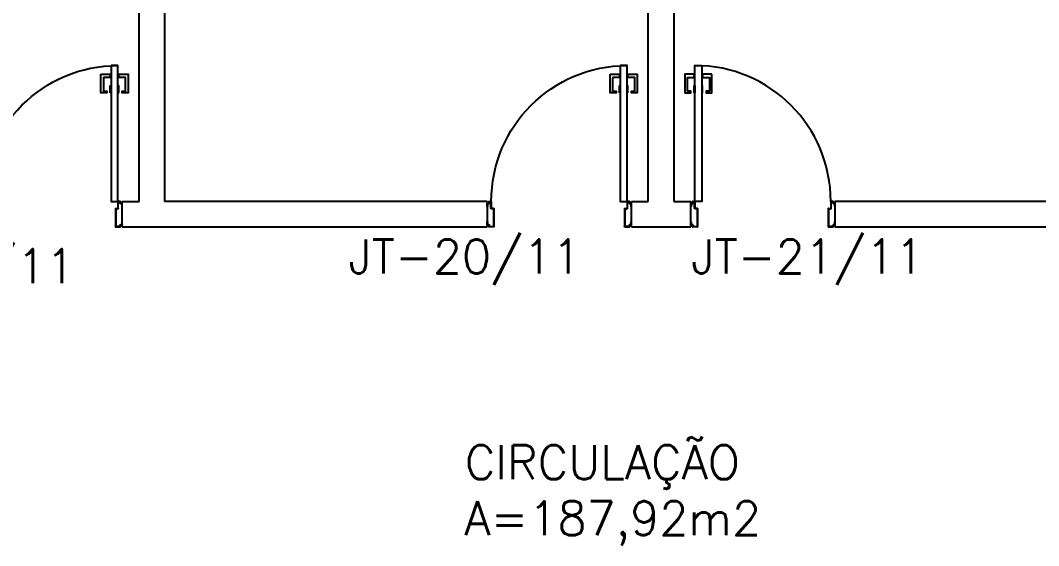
# Model space of a CAD drawing. Header units: millimetres. Extents: x 2128 to 2646, y 1972 to 2207.
# Drawn here: x 2323.46 to 2329.46, y 2137.49 to 2140.58 of the extents above; entities that cross this region are included whole.
import ezdxf

# ---------------------------------------------------------------- set-up
doc = ezdxf.new("R2010")
doc.units = ezdxf.units.MM
for name, color, linetype in [('AR-ALV', 2, 'Continuous'), ('AR-PORTA', 1, 'Continuous'), ('ENDEREÇO', 2, 'Continuous'), ('maçaneta', 1, 'Continuous'), ('mov', 1, 'Continuous'), ('PM-PERFIL U-C', 2, 'Continuous'), ('pm1', 2, 'Continuous'), ('TEXTO', 2, 'Continuous'), ('Área', 2, 'Continuous')]:
    doc.layers.add(name, color=color, linetype=linetype)
doc.styles.add('UNB-100', font='simplex.shx', dxfattribs={"height": 0.2})
doc.styles.add('UNB1-100', font='simplex.shx', dxfattribs={"height": 0.2})

# ---------------------------------------------------------------- blocks, each defined once
blk = doc.blocks.new('PM3')
at = {"layer": 'maçaneta'}
for points in [[(0.02, 0.825), (-0.035, 0.825), (-0.035, 0.715), (0, 0.715), (0, 0.725), (-0.02, 0.725), (-0.02, 0.8035, -0.414214), (-0.0185, 0.805), (0.02, 0.805)], [(0.125, 0.825), (0.07, 0.825), (0.07, 0.805), (0.1085, 0.805, -0.414214), (0.11, 0.8035), (0.11, 0.725), (0.09, 0.725), (0.09, 0.715), (0.125, 0.715)]]:
    blk.add_lwpolyline(points, format="xyb", close=True, dxfattribs=at)
for points in [[(0.02, 0.715), (0.02, 0.755), (0.025, 0.755), (0.025, 0.715)], [(0.07, 0.715), (0.07, 0.755), (0.065, 0.755), (0.065, 0.715)]]:
    blk.add_lwpolyline(points, close=True, dxfattribs=at)
at = {"layer": 'mov'}
blk.add_arc((0.025, 0.075), 0.8, 0, 90, dxfattribs=at)
at = {"layer": 'PM-PERFIL U-C'}
for p, q in [((0, 0.045), (0, 0.0635)), ((0.0015, 0.065), (0.01, 0.065)), ((0.002, 0.063), (0.002, 0.045)), ((0.0105, 0.063), (0.002, 0.063)), ((0.01, 0.065), (0.01, 0.0735)), ((0.0115, 0.075), (0.0235, 0.075)), ((0.012, 0.073), (0.012, 0.0645)), ((0.023, 0.073), (0.012, 0.073)), ((0.023, 0.0335), (0.023, 0.073)), ((0.025, 0.0735), (0.025, 0.034)), ((0.825, 0.0735), (0.825, 0.034)), ((0.8385, 0.075), (0.8265, 0.075)), ((0.827, 0.073), (0.838, 0.073)), ((0.827, 0.0335), (0.827, 0.073)), ((0.838, 0.073), (0.838, 0.0645)), ((0.8395, 0.063), (0.848, 0.063)), ((0.84, 0.065), (0.84, 0.0735)), ((0.8485, 0.065), (0.84, 0.065)), ((0.848, 0.063), (0.848, 0.045)), ((0.85, 0.045), (0.85, 0.0635)), ((0.002, 0.045), (0, 0.045)), ((0.038, 0.032), (0.0245, 0.032)), ((0.0385, 0.034), (0.025, 0.034)), ((0.038, 0.032), (0.038, -0.073)), ((0.04, 0.0325), (0.04, -0.0735)), ((0.81, 0.0325), (0.81, -0.0735)), ((0.8115, 0.034), (0.825, 0.034)), ((0.812, 0.032), (0.8255, 0.032)), ((0.812, 0.032), (0.812, -0.073)), ((0.848, 0.045), (0.85, 0.045)), ((0, -0.045), (0.002, -0.045)), ((0, -0.0635), (0, -0.045)), ((0.002, -0.045), (0.002, -0.063)), ((0.85, -0.045), (0.848, -0.045)), ((0.848, -0.045), (0.848, -0.063)), ((0.85, -0.0635), (0.85, -0.045)), ((0.01, -0.065), (0.0015, -0.065)), ((0.002, -0.063), (0.0105, -0.063)), ((0.01, -0.0735), (0.01, -0.065)), ((0.0385, -0.075), (0.0115, -0.075)), ((0.012, -0.0645), (0.012, -0.073)), ((0.012, -0.073), (0.038, -0.073)), ((0.8115, -0.075), (0.8385, -0.075)), ((0.838, -0.073), (0.812, -0.073)), ((0.838, -0.0645), (0.838, -0.073)), ((0.848, -0.063), (0.8395, -0.063)), ((0.84, -0.0735), (0.84, -0.065)), ((0.84, -0.065), (0.8485, -0.065))]:
    blk.add_line(p, q, dxfattribs=at)
for centre, start, end in [((0.0015, 0.0635), 90, 180), ((0.0115, 0.0735), 90, 180), ((0.0105, 0.0645), 270, 0), ((0.0235, 0.0735), 360, 90), ((0.8265, 0.0735), 90, 180), ((0.8395, 0.0645), 180, 270), ((0.8385, 0.0735), 0, 90), ((0.8485, 0.0635), 0, 90), ((0.0245, 0.0335), 180, 270), ((0.0385, 0.0325), 0, 90), ((0.8115, 0.0325), 90, 180), ((0.8255, 0.0335), 270, 0), ((0.0015, -0.0635), 180, 270), ((0.0115, -0.0735), 180, 270), ((0.0105, -0.0645), 0, 90), ((0.0385, -0.0735), 269.93864, 0), ((0.8115, -0.0735), 180, 270.06136), ((0.8395, -0.0645), 90, 180), ((0.8385, -0.0735), 270, 0), ((0.8485, -0.0635), 270, 0)]:
    blk.add_arc(centre, 0.0015, start, end, dxfattribs=at)
at = {"layer": 'pm1'}
blk.add_lwpolyline([(0.065, 0.875), (0.065, 0.075), (0.025, 0.075), (0.025, 0.875)], close=True, dxfattribs=at)

msp = doc.modelspace()

# ---------------------------------------------------------------- linework, layer by layer
at = {"layer": 'AR-ALV'}
for p, q in [((2324.1615, 2139.5151), (2324.1615, 2142.9651)), ((2324.3115, 2142.9651), (2324.3115, 2139.5151)), ((2327.1615, 2139.5151), (2327.1615, 2142.9651)), ((2327.3115, 2142.9651), (2327.3115, 2139.5151)), ((2324.0615, 2139.3651), (2324.0615, 2139.5151)), ((2324.0615, 2139.5151), (2324.1615, 2139.5151)), ((2326.2115, 2139.5151), (2324.3115, 2139.5151)), ((2326.2115, 2139.5151), (2326.2115, 2139.3651)), ((2327.0615, 2139.3651), (2327.0615, 2139.5151)), ((2327.0615, 2139.5151), (2327.1615, 2139.5151)), ((2327.3115, 2139.5151), (2327.4115, 2139.5151)), ((2327.4115, 2139.3651), (2327.4115, 2139.5151)), ((2330.1615, 2139.5151), (2328.2615, 2139.5151)), ((2328.2615, 2139.5151), (2328.2615, 2139.3651)), ((2324.0615, 2139.3651), (2326.2115, 2139.3651)), ((2327.0615, 2139.3651), (2327.4115, 2139.3651)), ((2328.2615, 2139.3651), (2330.4115, 2139.3651))]:
    msp.add_line(p, q, dxfattribs=at)

# ---------------------------------------------------------------- block references
at = {"layer": 'AR-PORTA', "xscale": -1}
for p in [(2324.0615, 2139.4401), (2327.0615, 2139.4401)]:
    msp.add_blockref('PM3', p, dxfattribs=at)
at = {"layer": 'AR-PORTA'}
msp.add_blockref('PM3', (2327.4115, 2139.4401), dxfattribs=at)

# ---------------------------------------------------------------- texts
at = {"layer": 'ENDEREÇO', "style": 'UNB1-100'}
for s, p in [('JT-20/11', (2325.3949, 2139.0909)), ('JT-21/11', (2327.4148, 2139.0909)), ('JT-17/11', (2322.4113, 2139.0343))]:
    msp.add_text(s, height=0.2, dxfattribs=at).set_placement(p)
at = {"layer": 'TEXTO', "style": 'UNB-100'}
msp.add_text('CIRCULAÇÃO', height=0.2, dxfattribs=at).set_placement((2326.0809, 2137.8783))
at = {"layer": 'Área', "style": 'UNB-100'}
msp.add_text('A=187,92m2', height=0.2, dxfattribs=at).set_placement((2326.078, 2137.5485))

doc.saveas('drawing.dxf')
